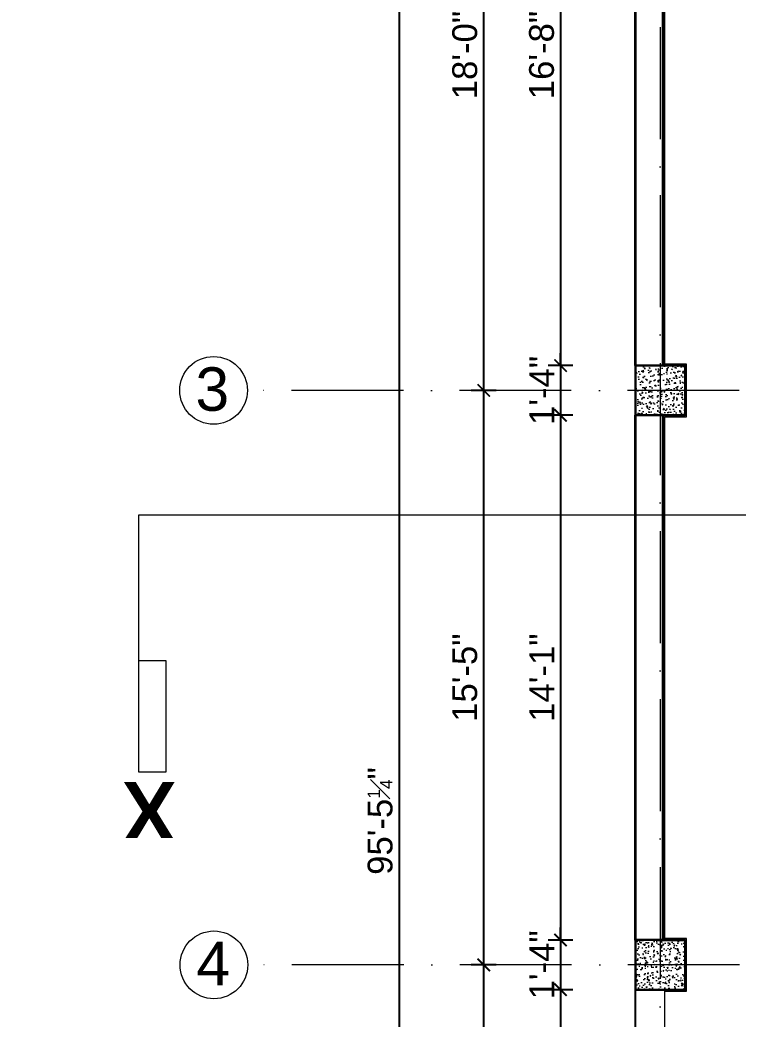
# Model space of a CAD drawing. Header units: inches. Extents: x 10755 to 33653, y -10992 to 10708.
# Drawn here: x 16775.6 to 17007, y 6649.4 to 6971.1 of the extents above; entities that cross this region are included whole.
import ezdxf

# ---------------------------------------------------------------- set-up
doc = ezdxf.new("R2010")
doc.units = ezdxf.units.IN
doc.header["$MEASUREMENT"] = 0
doc.linetypes.add('ACAD_ISO10W100', pattern=[18, 12, -3, 0, -3])
for name, color, linetype, lineweight in [('centerline', 9, 'ACAD_ISO10W100', 5), ('col', 1, 'Continuous', 30), ('dim', 6, 'Continuous', 13), ('dimension center - 8', 134, 'Continuous', 13), ('dimension element- 8', 5, 'Continuous', 13), ('dimension inter - 8', 6, 'Continuous', 13), ('dimension overall - 8', 185, 'Continuous', 13), ('DIMINSION', 5, 'Continuous', 15), ('hatch- rcc', 252, 'Continuous', 5), ('PLASTER', 50, 'Continuous', 9), ('SECTION LINE1', 6, 'Continuous', 18), ('title text 1', 113, 'Continuous', 25), ('wall', 1, 'Continuous', 35)]:
    doc.layers.add(name, color=color, linetype=linetype, lineweight=lineweight)
doc.layers.add('T-TEXT', color=230, linetype='Continuous')
doc.layers.get('dimension inter - 8').off()
doc.layers.get('DIMINSION').off()
doc.styles.add('Prajwal', font='stylu.ttf', dxfattribs={"height": 9})
doc.styles.get("Standard").update_dxf_attribs({"font": 'arial.ttf'})
doc.styles.add('suren', font='times.ttf', dxfattribs={"height": 4})
doc.dimstyles.new('S8', dxfattribs={"dimscale": 8, "dimtxt": 1, "dimasz": 0.5, "dimexe": 0.5, "dimexo": 0.5, "dimgap": 0.25, "dimtad": 1, "dimzin": 3, "dimdsep": 46, "dimlunit": 4, "dimtxsty": 'Standard', "dimblk": 'ARCHTICK', "dimcen": 0, "dimclrd": 256, "dimclre": 256, "dimclrt": 6, "dimadec": 0, "dimazin": 0, "dimtfac": 0.5, "dimtix": 1, "dimtmove": 1, "dimatfit": 3, "dimfxl": 0.5, "dimfxlon": 1, "dimfrac": 1, "dimtolj": 1, "dimtzin": 0, "dimarcsym": 1})

# ---------------------------------------------------------------- blocks, each defined once
blk = doc.blocks.new('EWEWRTT')
at = {"layer": 'centerline', "ltscale": 3}
for p, q in [((176317.85, -3623.75), (176317.85, -4988.85)), ((176830.19, -4119.4), (176184.84, -4119.4)), ((176830.31, -4304.4), (176184.95, -4304.4))]:
    blk.add_line(p, q, dxfattribs=at)
at = {"layer": 'centerline', "linetype": 'Continuous'}
for centre in [(176173.93, -4119.4), (176174.04, -4304.4)]:
    blk.add_circle(centre, 10.91, dxfattribs=at)
at = {"layer": 'T-TEXT', "ltscale": 100, "char_height": 14, "width": 12.944, "attachment_point": 3, "style": 'suren'}
for s, insert in [('{\\fArial|b0|i0|c0|p34;3}', (176178.97, -4111.96)), ('{\\fArial|b0|i0|c0|p34;4}', (176179.29, -4296.96))]:
    blk.add_mtext(s, dxfattribs=dict(at, insert=insert))
blk = doc.blocks.new('ERWEWRTRT')
at = {"layer": 'SECTION LINE1', "linetype": 'Continuous', "ltscale": 30}
for p, q in [((176971.92, -4112.65), (176971.92, -4159.5)), ((176971.92, -4159.5), (177670.83, -4159.5))]:
    blk.add_line(p, q, dxfattribs=at)
blk.add_lwpolyline([(176971.92, -4112.65), (176980.68, -4112.65), (176980.68, -4076.65), (176971.92, -4076.65)], close=True, dxfattribs=at)
at = {"layer": 'title text 1', "insert": (176983.7, -4073.49), "char_height": 18, "width": 3.410605131648481e-13, "attachment_point": 9, "style": 'Prajwal'}
blk.add_mtext('\\pi-24.83;{\\fArial|b1|i0|c0|p34;X}', dxfattribs=at)
blk = doc.blocks.new('ETERWEWE')
at = {"layer": 'hatch- rcc', "linetype": 'Continuous', "ltscale": 30}
h = blk.add_hatch(dxfattribs=at)
h.set_pattern_fill('AR-CONC', color=256, scale=0.5, style=0)
h.set_pattern_definition([(50, (0, 0), (3.586300913, -0.313760675), [0.375, -4.125]), (355, (0, 0), (-0.69375667, 3.76096067), [0.3, -3.3]), (100.4514445, (0.299, -0.026), (2.89254423, 3.447199955), [0.31870096, -3.50571056]), (46.1842, (0, 1), (5.33620665, -0.8275964), [0.5625, -6.1875]), (96.6356355, (0.4447, 0.931), (4.67330973, 4.870593), [0.47805171, -5.2585688]), (351.184164, (0, 1), (4.67330973, 4.870593), [0.45, -4.95]), (21, (0.5, 0.75), (2.98453526, -2.013094453), [0.375, -4.125]), (326, (0.5, 0.75), (1.21657666, 3.625750225), [0.3, -3.3]), (71.4514447, (0.7487, 0.5822), (4.20111188, 1.612655764), [0.31870095, -3.50571056]), (37.5, (0, 0), (0.060799277, 1.664469269), [0, -3.26, 0, -3.35, 0, -3.3125]), (7.5, (0, 0), (1.315347687, 1.97205856), [0, -1.91, 0, -3.185, 0, -1.2625]), (327.5, (-1.115, 0), (2.669112181, -0.112774359), [0, -1.25, 0, -3.9, 0, -5.175]), (317.5, (-1.615, 0), (2.915930847, 0.50052491), [0, -1.625, 0, -2.59, 0, -3.675])])
h.paths.add_polyline_path([(159423.23, -3794.58), (159439.23, -3794.58), (159439.23, -3778.58), (159423.23, -3778.58)])
at = {"layer": 'col', "linetype": 'Continuous', "ltscale": 30}
blk.add_lwpolyline([(159423.23, -3794.58), (159423.23, -3778.58), (159439.23, -3778.58), (159439.23, -3794.58), (159423.23, -3794.58)], dxfattribs=at)
blk = doc.blocks.new('wewerrr')
at = {"layer": 'DIMINSION', "linetype": 'Continuous'}
for p in [(16886.62, -332.81), (16886.62, -332.81), (16886.62, -517.81), (16886.62, -517.81)]:
    blk.add_blockref('ETERWEWE', p, dxfattribs=at)
blk = doc.blocks.new('_ArchTick')
at = {"color": 0, "const_width": 0.15}
blk.add_lwpolyline([(-0.5, -0.5), (0.5, 0.5)], dxfattribs=at)
blk = doc.blocks.new('*D936')
at = {"layer": 'Defpoints', "color": 0, "transparency": 16777216}
for p in [(16973.91, 7059.82), (16949.8, 6859.82), (16973.9, 6859.82)]:
    blk.add_point(p, dxfattribs=at)
at = {"layer": 'dimension element- 8', "lineweight": -2, "transparency": 16777216}
for p, q in [((16953.8, 7059.82), (16945.8, 7059.82)), ((16949.8, 7059.82), (16949.8, 6859.82)), ((16953.8, 6859.82), (16945.8, 6859.82))]:
    blk.add_line(p, q, dxfattribs=at)
at = {"layer": 'dimension element- 8', "lineweight": -2, "transparency": 16777216, "xscale": 4, "yscale": 4, "zscale": 4}
for p, rotation in [((16949.8, 7059.82), 90), ((16949.8, 6859.82), 270)]:
    blk.add_blockref('_ArchTick', p, dxfattribs=dict(at, rotation=rotation))
at = {"layer": 'dimension element- 8', "color": 6, "transparency": 16777216, "insert": (16943.72, 6959.82), "char_height": 8, "attachment_point": 5, "rotation": 90}
blk.add_mtext('\\A1;16\'-8"', dxfattribs=at)
blk = doc.blocks.new('*D937')
at = {"layer": 'Defpoints', "color": 0, "transparency": 16777216}
for p in [(16973.9, 6859.82), (16949.8, 6843.82), (16973.9, 6843.82)]:
    blk.add_point(p, dxfattribs=at)
at = {"layer": 'dimension element- 8', "lineweight": -2, "transparency": 16777216}
for p, q in [((16949.8, 6859.82), (16949.8, 6863.82)), ((16953.8, 6859.82), (16945.8, 6859.82)), ((16949.8, 6859.82), (16949.8, 6843.82)), ((16953.8, 6843.82), (16945.8, 6843.82)), ((16949.8, 6843.82), (16949.8, 6839.82))]:
    blk.add_line(p, q, dxfattribs=at)
at = {"layer": 'dimension element- 8', "lineweight": -2, "transparency": 16777216, "xscale": 4, "yscale": 4, "zscale": 4}
for p, rotation in [((16949.8, 6859.82), 270), ((16949.8, 6843.82), 90)]:
    blk.add_blockref('_ArchTick', p, dxfattribs=dict(at, rotation=rotation))
at = {"layer": 'dimension element- 8', "color": 6, "transparency": 16777216, "insert": (16943.79, 6851.82), "char_height": 8, "attachment_point": 5, "rotation": 90}
blk.add_mtext('\\A1;1\'-4"', dxfattribs=at)
blk = doc.blocks.new('*D938')
at = {"layer": 'Defpoints', "color": 0, "transparency": 16777216}
for p in [(16973.9, 6843.82), (16949.8, 6674.82), (16973.9, 6674.82)]:
    blk.add_point(p, dxfattribs=at)
at = {"layer": 'dimension element- 8', "lineweight": -2, "transparency": 16777216}
for p, q in [((16953.8, 6843.82), (16945.8, 6843.82)), ((16949.8, 6843.82), (16949.8, 6674.82)), ((16953.8, 6674.82), (16945.8, 6674.82))]:
    blk.add_line(p, q, dxfattribs=at)
at = {"layer": 'dimension element- 8', "lineweight": -2, "transparency": 16777216, "xscale": 4, "yscale": 4, "zscale": 4}
for p, rotation in [((16949.8, 6843.82), 90), ((16949.8, 6674.82), 270)]:
    blk.add_blockref('_ArchTick', p, dxfattribs=dict(at, rotation=rotation))
at = {"layer": 'dimension element- 8', "color": 6, "transparency": 16777216, "insert": (16943.79, 6759.32), "char_height": 8, "attachment_point": 5, "rotation": 90}
blk.add_mtext('\\A1;14\'-1"', dxfattribs=at)
blk = doc.blocks.new('*D939')
at = {"layer": 'Defpoints', "color": 0, "transparency": 16777216}
for p in [(16973.9, 6674.82), (16949.8, 6658.82), (16973.9, 6658.82)]:
    blk.add_point(p, dxfattribs=at)
at = {"layer": 'dimension element- 8', "lineweight": -2, "transparency": 16777216}
for p, q in [((16949.8, 6674.82), (16949.8, 6678.82)), ((16953.8, 6674.82), (16945.8, 6674.82)), ((16949.8, 6674.82), (16949.8, 6658.82)), ((16953.8, 6658.82), (16945.8, 6658.82)), ((16949.8, 6658.82), (16949.8, 6654.82))]:
    blk.add_line(p, q, dxfattribs=at)
at = {"layer": 'dimension element- 8', "lineweight": -2, "transparency": 16777216, "xscale": 4, "yscale": 4, "zscale": 4}
for p, rotation in [((16949.8, 6674.82), 270), ((16949.8, 6658.82), 90)]:
    blk.add_blockref('_ArchTick', p, dxfattribs=dict(at, rotation=rotation))
at = {"layer": 'dimension element- 8', "color": 6, "transparency": 16777216, "insert": (16943.79, 6666.82), "char_height": 8, "attachment_point": 5, "rotation": 90}
blk.add_mtext('\\A1;1\'-4"', dxfattribs=at)
blk = doc.blocks.new('*D940')
at = {"layer": 'Defpoints', "color": 0, "transparency": 16777216}
for p in [(16973.9, 6658.82), (16949.8, 6434.82), (16973.9, 6434.82)]:
    blk.add_point(p, dxfattribs=at)
at = {"layer": 'dimension element- 8', "lineweight": -2, "transparency": 16777216}
for p, q in [((16953.8, 6658.82), (16945.8, 6658.82)), ((16949.8, 6658.82), (16949.8, 6434.82)), ((16953.8, 6434.82), (16945.8, 6434.82))]:
    blk.add_line(p, q, dxfattribs=at)
at = {"layer": 'dimension element- 8', "lineweight": -2, "transparency": 16777216, "xscale": 4, "yscale": 4, "zscale": 4}
for p, rotation in [((16949.8, 6658.82), 90), ((16949.8, 6434.82), 270)]:
    blk.add_blockref('_ArchTick', p, dxfattribs=dict(at, rotation=rotation))
at = {"layer": 'dimension element- 8', "color": 6, "transparency": 16777216, "insert": (16943.72, 6546.82), "char_height": 8, "attachment_point": 5, "rotation": 90}
blk.add_mtext('\\A1;18\'-8"', dxfattribs=at)
blk = doc.blocks.new('*D945')
at = {"layer": 'Defpoints', "color": 0, "transparency": 16777216}
for p in [(16925.05, 6666.82), (16973.9, 6666.82), (16969.03, 6426.82)]:
    blk.add_point(p, dxfattribs=at)
at = {"layer": 'dimension center - 8', "lineweight": -2, "transparency": 16777216}
for p, q in [((16929.05, 6666.82), (16921.05, 6666.82)), ((16925.05, 6426.82), (16925.05, 6666.82)), ((16929.05, 6426.82), (16921.05, 6426.82))]:
    blk.add_line(p, q, dxfattribs=at)
at = {"layer": 'dimension center - 8', "lineweight": -2, "transparency": 16777216, "xscale": 4, "yscale": 4, "zscale": 4}
for p, rotation in [((16925.05, 6666.82), 90), ((16925.05, 6426.82), 270)]:
    blk.add_blockref('_ArchTick', p, dxfattribs=dict(at, rotation=rotation))
at = {"layer": 'dimension center - 8', "color": 6, "transparency": 16777216, "insert": (16918.97, 6546.82), "char_height": 8, "attachment_point": 5, "rotation": 90}
blk.add_mtext('\\A1;20\'-0"', dxfattribs=at)
blk = doc.blocks.new('*D946')
at = {"layer": 'Defpoints', "color": 0, "transparency": 16777216}
for p in [(16925.05, 6851.82), (16973.9, 6851.82), (16973.9, 6666.82)]:
    blk.add_point(p, dxfattribs=at)
at = {"layer": 'dimension center - 8', "lineweight": -2, "transparency": 16777216}
for p, q in [((16929.05, 6851.82), (16921.05, 6851.82)), ((16925.05, 6666.82), (16925.05, 6851.82)), ((16929.05, 6666.82), (16921.05, 6666.82))]:
    blk.add_line(p, q, dxfattribs=at)
at = {"layer": 'dimension center - 8', "lineweight": -2, "transparency": 16777216, "xscale": 4, "yscale": 4, "zscale": 4}
for p, rotation in [((16925.05, 6851.82), 90), ((16925.05, 6666.82), 270)]:
    blk.add_blockref('_ArchTick', p, dxfattribs=dict(at, rotation=rotation))
at = {"layer": 'dimension center - 8', "color": 6, "transparency": 16777216, "insert": (16918.97, 6759.32), "char_height": 8, "attachment_point": 5, "rotation": 90}
blk.add_mtext('\\A1;15\'-5"', dxfattribs=at)
blk = doc.blocks.new('*D947')
at = {"layer": 'Defpoints', "color": 0, "transparency": 16777216}
for p in [(16925.05, 7067.82), (16973.9, 7067.82), (16973.9, 6851.82)]:
    blk.add_point(p, dxfattribs=at)
at = {"layer": 'dimension center - 8', "lineweight": -2, "transparency": 16777216}
for p, q in [((16929.05, 7067.82), (16921.05, 7067.82)), ((16925.05, 6851.82), (16925.05, 7067.82)), ((16929.05, 6851.82), (16921.05, 6851.82))]:
    blk.add_line(p, q, dxfattribs=at)
at = {"layer": 'dimension center - 8', "lineweight": -2, "transparency": 16777216, "xscale": 4, "yscale": 4, "zscale": 4}
for p, rotation in [((16925.05, 7067.82), 90), ((16925.05, 6851.82), 270)]:
    blk.add_blockref('_ArchTick', p, dxfattribs=dict(at, rotation=rotation))
at = {"layer": 'dimension center - 8', "color": 6, "transparency": 16777216, "insert": (16918.97, 6959.82), "char_height": 8, "attachment_point": 5, "rotation": 90}
blk.add_mtext('\\A1;18\'-0"', dxfattribs=at)
blk = doc.blocks.new('*D949')
at = {"layer": 'Defpoints', "color": 0, "transparency": 16777216}
for p in [(16973.9, 7285.82), (16897.79, 6140.48), (16973.9, 6140.48)]:
    blk.add_point(p, dxfattribs=at)
at = {"layer": 'dimension overall - 8', "lineweight": -2, "transparency": 16777216}
for p, q in [((16901.79, 7285.82), (16893.79, 7285.82)), ((16897.79, 7285.82), (16897.79, 6140.48)), ((16901.79, 6140.48), (16893.79, 6140.48))]:
    blk.add_line(p, q, dxfattribs=at)
at = {"layer": 'dimension overall - 8', "lineweight": -2, "transparency": 16777216, "xscale": 4, "yscale": 4, "zscale": 4}
for p, rotation in [((16897.79, 7285.82), 90), ((16897.79, 6140.48), 270)]:
    blk.add_blockref('_ArchTick', p, dxfattribs=dict(at, rotation=rotation))
at = {"layer": 'dimension overall - 8', "color": 6, "transparency": 16777216, "insert": (16891.7, 6713.15), "char_height": 8, "attachment_point": 5, "rotation": 90}
blk.add_mtext('\\A1;95\'-5{\\H0.500000x;\\S1#4;}"', dxfattribs=at)
blk = doc.blocks.new('p2')
at = {"layer": 'PLASTER'}
blk.add_lwpolyline([(17002.4, 6432.32), (16990.4, 6432.32), (16990.4, 6435.32), (16983.4, 6435.32), (16983.4, 6658.32), (16990.4, 6658.32), (16990.4, 6675.32), (16983.4, 6675.32), (16983.4, 6843.32), (16990.4, 6843.32), (16990.4, 6860.32), (16983.4, 6860.32), (16983.4, 7059.32), (16990.4, 7059.32), (16990.4, 7076.32), (16983.4, 7076.32), (16983.4, 7209.32), (16990.41, 7209.32), (16990.41, 7219.32), (17002.4, 7219.32)], dxfattribs=at)
blk = doc.blocks.new('*D3627')
at = {"layer": 'Defpoints', "color": 0, "transparency": 16777216}
for p in [(31969.25, 7241.82), (11281.95, 6632.82), (31991.14, 6632.82)]:
    blk.add_point(p, dxfattribs=at)
at = {"layer": 'dim', "lineweight": -2, "transparency": 16777216}
for p, q in [((31987.14, 7241.82), (31995.14, 7241.82)), ((31991.14, 7241.82), (31991.14, 6632.82)), ((31987.14, 6632.82), (31995.14, 6632.82))]:
    blk.add_line(p, q, dxfattribs=at)
at = {"layer": 'dim', "lineweight": -2, "transparency": 16777216, "xscale": 4, "yscale": 4, "zscale": 4}
for p, rotation in [((31991.14, 7241.82), 90), ((31991.14, 6632.82), 270)]:
    blk.add_blockref('_ArchTick', p, dxfattribs=dict(at, rotation=rotation))
at = {"layer": 'dim', "color": 6, "transparency": 16777216, "insert": (31985.05, 6937.32), "char_height": 8, "attachment_point": 5, "rotation": 90}
blk.add_mtext('\\A1;50\'-9"', dxfattribs=at)

msp = doc.modelspace()

# ---------------------------------------------------------------- linework, layer by layer
at = {"layer": 'Defpoints'}
for points in [[(16973.904, 7285.819), (17164.904, 7285.819), (17164.904, 7225.819), (17391.481, 7225.819), (17391.853, 7225.819), (17391.851, 6169.31), (16973.904, 6169.31), (16973.904, 7285.819)], [(16980.904, 6859.819), (16989.904, 6859.819), (16989.904, 6843.819), (16980.904, 6843.819)], [(16980.904, 6674.819), (16989.904, 6674.819), (16989.904, 6658.819), (16980.904, 6658.819)]]:
    msp.add_lwpolyline(points, dxfattribs=at)
at = {"layer": 'wall', "linetype": 'Continuous', "ltscale": 30}
for p, q in [((16973.904, 6859.819), (16973.904, 7059.819)), ((16982.904, 6859.819), (16982.904, 7059.819)), ((16973.904, 6674.819), (16973.904, 6843.819)), ((16982.904, 6674.819), (16982.904, 6843.819))]:
    msp.add_line(p, q, dxfattribs=at)

# ---------------------------------------------------------------- block references
at = {"layer": 'dimension inter - 8'}
msp.add_blockref('p2', (0, 0), dxfattribs=at)
at = {"layer": 'wall', "linetype": 'Continuous', "ltscale": 30}
msp.add_blockref('EWEWRTT', (-159335.945, 10971.215), dxfattribs=at)
at = {"layer": 'wall', "linetype": 'Continuous'}
msp.add_blockref('wewerrr', (-159335.945, 10971.215), dxfattribs=at)
at = {"layer": 'wall', "linetype": 'Continuous', "xscale": -1, "rotation": 180}
msp.add_blockref('ERWEWRTRT', (-160158.047, 2652.205), dxfattribs=at)

# ---------------------------------------------------------------- dimensions: what is measured, and where the dimension line sits
at = {"layer": 'dim'}
dim = msp.add_linear_dim(base=(31991.136, 6632.82), p1=(31969.254, 7241.819), p2=(11281.953, 6632.82), angle=90, dimstyle='S8', dxfattribs=at)
dim.commit()
dim.dimension.update_dxf_attribs({"geometry": '*D3627', "text_midpoint": (31985.051, 6937.319)})
at = {"layer": 'dimension center - 8'}
for base, p1, p2, picture, middle in [((16925.051, 7067.819), (16973.904, 6851.819), (16973.904, 7067.819), '*D947', (16918.967, 6959.819)), ((16925.051, 6851.819), (16973.904, 6666.819), (16973.904, 6851.819), '*D946', (16918.967, 6759.319)), ((16925.051, 6666.819), (16969.027, 6426.819), (16973.904, 6666.819), '*D945', (16918.967, 6546.819))]:
    dim = msp.add_linear_dim(base=base, p1=p1, p2=p2, angle=90, dimstyle='S8', dxfattribs=at)
    dim.commit()
    dim.dimension.update_dxf_attribs({"geometry": picture, "text_midpoint": middle})
at = {"layer": 'dimension element- 8'}
for base, p1, p2, picture, middle in [((16949.803, 6859.819), (16973.905, 7059.819), (16973.904, 6859.819), '*D936', (16943.718, 6959.819)), ((16949.803, 6843.819), (16973.904, 6859.819), (16973.904, 6843.819), '*D937', (16943.786, 6851.819)), ((16949.803, 6674.819), (16973.904, 6843.819), (16973.905, 6674.819), '*D938', (16943.786, 6759.319)), ((16949.803, 6658.819), (16973.905, 6674.819), (16973.904, 6658.819), '*D939', (16943.786, 6666.819)), ((16949.803, 6434.819), (16973.904, 6658.819), (16973.904, 6434.819), '*D940', (16943.718, 6546.819))]:
    dim = msp.add_linear_dim(base=base, p1=p1, p2=p2, angle=90, dimstyle='S8', dxfattribs=at)
    dim.commit()
    dim.dimension.update_dxf_attribs({"geometry": picture, "text_midpoint": middle})
at = {"layer": 'dimension overall - 8'}
dim = msp.add_linear_dim(base=(16897.787, 6140.48), p1=(16973.904, 7285.819), p2=(16973.904, 6140.48), angle=90, dimstyle='S8', dxfattribs=at)
dim.commit()
dim.dimension.update_dxf_attribs({"geometry": '*D949', "text_midpoint": (16891.703, 6713.149)})

doc.saveas('drawing.dxf')
